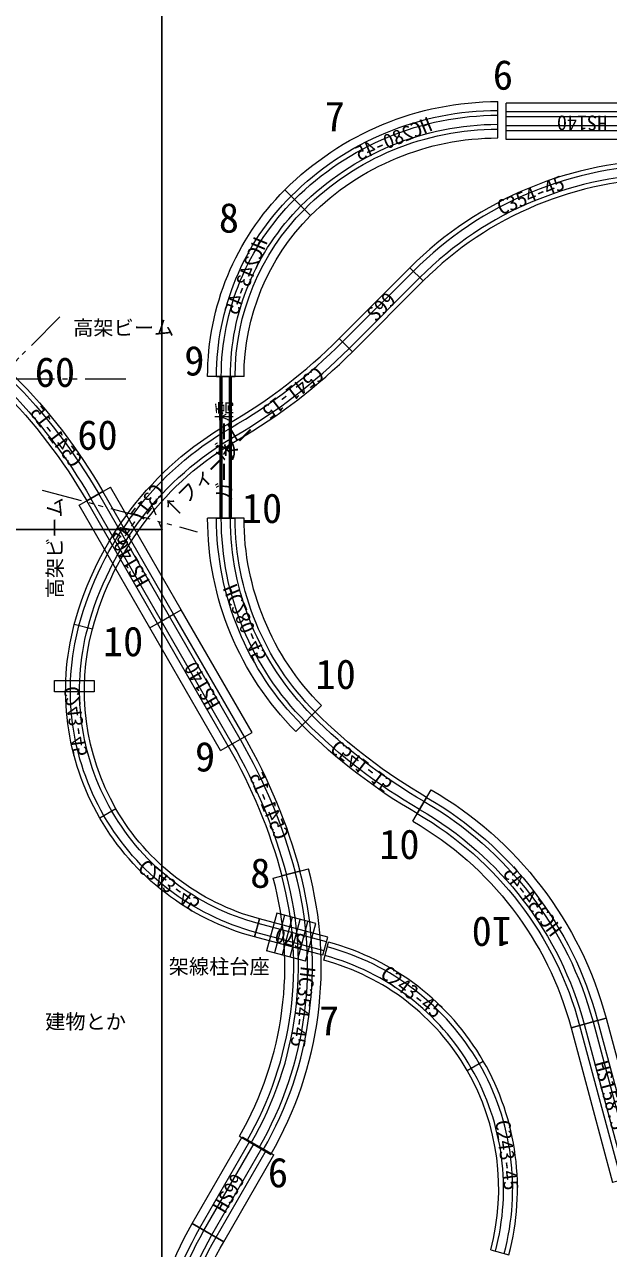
# Model space of a CAD drawing. Units: millimetres, scale not verified. Extents: x -3071 to 7470, y -7531 to 4357.
# Drawn here: x 4076 to 4654, y -370 to 840 of the extents above; entities that cross this region are included whole.
import ezdxf
from ezdxf.enums import TextEntityAlignment as Align

# ---------------------------------------------------------------- set-up
doc = ezdxf.new("R2010")
doc.units = ezdxf.units.MM
doc.header["$LTSCALE"] = 8
doc.linetypes.add('DASHED2', pattern=[3, 2, -1])
doc.linetypes.add('DOUBLE_CHAIN1', pattern=[8.8, 5, -1, 0.6, -0.6, 0.6, -1])
for name, color, linetype, lineweight in [('0-0', 7, 'Continuous', 9), ('0-2', 3, 'Continuous', 9), ('0-7', 4, 'Continuous', 9), ('0-A', 3, 'Continuous', 9), ('0-B', 1, 'DOUBLE_CHAIN1', 9), ('0-C', 1, 'DOUBLE_CHAIN1', 9)]:
    doc.layers.add(name, color=color, linetype=linetype, lineweight=lineweight)
doc.styles.add('ＭＳ ゴシック', font='')
doc.styles.get('ＭＳ ゴシック').set_extended_font_data('MS Gothic')

# ---------------------------------------------------------------- blocks, each defined once
blk = doc.blocks.new('N_TOMIX _ C317-45')
at = {"layer": '0-0'}
for p, q in [((0, 0), (0, 18.5)), ((217.612, -90.138), (230.694, -77.056))]:
    blk.add_line(p, q, dxfattribs=at)
for radius in [326.25, 307.75]:
    blk.add_arc((0, -307.75), radius, 45, 90, dxfattribs=at)
at = {"layer": '0-0', "color": 2}
for radius in [321.5, 312.5]:
    blk.add_arc((0, -307.75), radius, 45, 90, dxfattribs=at)
at = {"layer": '0-0', "color": 3, "style": 'ＭＳ ゴシック'}
blk.add_text('C317-45', height=14.66, rotation=337.5, dxfattribs=at).set_placement((85.277, -12.196), align=Align.BOTTOM_LEFT)
blk = doc.blocks.new('N_TOMIX _ C243-45')
at = {"layer": '0-0'}
for p, q in [((0, 0), (0, 18.5)), ((165.286, -68.464), (178.368, -55.382))]:
    blk.add_line(p, q, dxfattribs=at)
for radius in [252.25, 233.75]:
    blk.add_arc((0, -233.75), radius, 45, 90, dxfattribs=at)
at = {"layer": '0-0', "color": 2}
for radius in [247.5, 238.5]:
    blk.add_arc((0, -233.75), radius, 45, 90, dxfattribs=at)
at = {"layer": '0-0', "color": 3, "style": 'ＭＳ ゴシック'}
blk.add_text('C243-45', height=14.66, rotation=337.5, dxfattribs=at).set_placement((55.577, -4.998), align=Align.BOTTOM_LEFT)
blk = doc.blocks.new('N_TOMIX _ S70(1)')
at = {"layer": '0-0'}
for p, q in [((0, 18.5), (0, 0)), ((0, 18.5), (70, 18.5)), ((70, 18.5), (70, 0)), ((0, 0), (70, 0))]:
    blk.add_line(p, q, dxfattribs=at)
at = {"layer": '0-0', "color": 2}
for p, q in [((0, 13.75), (70, 13.75)), ((0, 4.75), (70, 4.75))]:
    blk.add_line(p, q, dxfattribs=at)
at = {"layer": '0-0', "color": 3, "style": 'ＭＳ ゴシック'}
blk.add_text('S70', height=14.66, dxfattribs=at).set_placement((20.805, -0.686), align=Align.BOTTOM_LEFT)
blk = doc.blocks.new('3人掛け机')
at = {"layer": '0-7', "color": 6}
blk.add_lwpolyline([(0, 0), (1804, 0), (1804, 455), (0, 455)], close=True, dxfattribs=at)
blk = doc.blocks.new('N_TOMIX _ C280-45')
at = {"layer": '0-0'}
for p, q in [((0, 0), (0, 18.5)), ((191.449, -79.301), (204.531, -66.219))]:
    blk.add_line(p, q, dxfattribs=at)
for radius in [289.25, 270.75]:
    blk.add_arc((0, -270.75), radius, 45, 90, dxfattribs=at)
at = {"layer": '0-0', "color": 2}
for radius in [284.5, 275.5]:
    blk.add_arc((0, -270.75), radius, 45, 90, dxfattribs=at)
at = {"layer": '0-0', "color": 3, "style": 'ＭＳ ゴシック'}
blk.add_text('C280-45', height=14.66, rotation=337.5, dxfattribs=at).set_placement((71.301, -8.958), align=Align.BOTTOM_LEFT)
blk = doc.blocks.new('N_TOMIX _ HC280-45')
at = {"layer": '0-0'}
for p, q in [((0, -8.75), (0, 27.25)), ((185.262, -85.488), (210.718, -60.032))]:
    blk.add_line(p, q, dxfattribs=at)
at = {"layer": '0-0', "color": 3}
for radius in [298, 262]:
    blk.add_arc((0, -270.75), radius, 45, 90, dxfattribs=at)
at = {"layer": '0-0'}
blk.add_blockref('N_TOMIX _ C280-45', (0, 0), dxfattribs=at)
at = {"layer": '0-0', "color": 3, "style": 'ＭＳ ゴシック'}
blk.add_text('H', height=14.66, rotation=337.5, dxfattribs=at).set_placement((62.062, -5.131), align=Align.BOTTOM_LEFT)
blk = doc.blocks.new('N_TOMIX _ C354-45')
at = {"layer": '0-0'}
for p, q in [((0, 0), (0, 18.5)), ((243.775, -100.975), (256.857, -87.893))]:
    blk.add_line(p, q, dxfattribs=at)
for radius in [363.25, 344.75]:
    blk.add_arc((0, -344.75), radius, 45, 90, dxfattribs=at)
at = {"layer": '0-0', "color": 2}
for radius in [358.5, 349.5]:
    blk.add_arc((0, -344.75), radius, 45, 90, dxfattribs=at)
at = {"layer": '0-0', "color": 3, "style": 'ＭＳ ゴシック'}
blk.add_text('C354-45', height=14.66, rotation=337.5, dxfattribs=at).set_placement((98.598, -12.705), align=Align.BOTTOM_LEFT)
blk = doc.blocks.new('N_TOMIX _ HC354-45')
at = {"layer": '0-0'}
for p, q in [((0, -8.75), (0, 27.25)), ((237.588, -107.162), (263.044, -81.706))]:
    blk.add_line(p, q, dxfattribs=at)
at = {"layer": '0-0', "color": 3}
for radius in [372, 336]:
    blk.add_arc((0, -344.75), radius, 45, 90, dxfattribs=at)
at = {"layer": '0-0'}
blk.add_blockref('N_TOMIX _ C354-45', (0, 0), dxfattribs=at)
at = {"layer": '0-0', "color": 3, "style": 'ＭＳ ゴシック'}
blk.add_text('H', height=14.66, rotation=337.5, dxfattribs=at).set_placement((89.359, -8.878), align=Align.BOTTOM_LEFT)
blk = doc.blocks.new('N_TOMIX _ S140')
at = {"layer": '0-0'}
for p, q in [((0, 18.5), (0, 0)), ((0, 18.5), (140, 18.5)), ((140, 18.5), (140, 0)), ((0, 0), (140, 0))]:
    blk.add_line(p, q, dxfattribs=at)
at = {"layer": '0-0', "color": 2}
for p, q in [((0, 13.75), (140, 13.75)), ((0, 4.75), (140, 4.75))]:
    blk.add_line(p, q, dxfattribs=at)
at = {"layer": '0-0', "color": 3, "style": 'ＭＳ ゴシック'}
blk.add_text('S140', height=14.66, dxfattribs=at).set_placement((49.909, -0.795), align=Align.BOTTOM_LEFT)
blk = doc.blocks.new('N_TOMIX _ HS140')
at = {"layer": '0-0', "color": 3}
for p, q in [((0, 27.25), (140, 27.25)), ((0, -8.75), (140, -8.75))]:
    blk.add_line(p, q, dxfattribs=at)
at = {"layer": '0-0'}
for p, q in [((0, 27.25), (0, -8.75)), ((140, 27.25), (140, -8.75)), ((0, 18.5), (0, 0)), ((140, 18.5), (140, 0))]:
    blk.add_line(p, q, dxfattribs=at)
blk.add_blockref('N_TOMIX _ S140', (0, 0), dxfattribs=at)
at = {"layer": '0-0', "color": 3, "style": 'ＭＳ ゴシック'}
blk.add_text('H', height=14.66, dxfattribs=at).set_placement((39.909, -0.795), align=Align.BOTTOM_LEFT)
blk = doc.blocks.new('N_TOMIX _ HC317-45')
at = {"layer": '0-0'}
for p, q in [((0, -8.75), (0, 27.25)), ((211.425, -96.325), (236.881, -70.869))]:
    blk.add_line(p, q, dxfattribs=at)
at = {"layer": '0-0', "color": 3}
for radius in [335, 299]:
    blk.add_arc((0, -307.75), radius, 45, 90, dxfattribs=at)
at = {"layer": '0-0'}
blk.add_blockref('N_TOMIX _ C317-45', (0, 0), dxfattribs=at)
at = {"layer": '0-0', "color": 3, "style": 'ＭＳ ゴシック'}
blk.add_text('H', height=14.66, rotation=337.5, dxfattribs=at).set_placement((76.038, -8.369), align=Align.BOTTOM_LEFT)
blk = doc.blocks.new('N_TOMIX _ S99')
at = {"layer": '0-0'}
for p, q in [((0, 18.5), (0, 0)), ((0, 18.5), (99, 18.5)), ((99, 18.5), (99, 0)), ((0, 0), (99, 0))]:
    blk.add_line(p, q, dxfattribs=at)
at = {"layer": '0-0', "color": 2}
for p, q in [((0, 13.75), (99, 13.75)), ((0, 4.75), (99, 4.75))]:
    blk.add_line(p, q, dxfattribs=at)
at = {"layer": '0-0', "color": 3, "style": 'ＭＳ ゴシック'}
blk.add_text('S99', height=14.66, dxfattribs=at).set_placement((34.395, -0.868), align=Align.BOTTOM_LEFT)
blk = doc.blocks.new('N_TOMIX _ HS99')
at = {"layer": '0-0', "color": 3}
for p, q in [((0, 27.25), (99, 27.25)), ((0, -8.75), (99, -8.75))]:
    blk.add_line(p, q, dxfattribs=at)
at = {"layer": '0-0'}
for p, q in [((0, 27.25), (0, -8.75)), ((99, 27.25), (99, -8.75)), ((0, 18.5), (0, 0)), ((99, 18.5), (99, 0))]:
    blk.add_line(p, q, dxfattribs=at)
blk.add_blockref('N_TOMIX _ S99', (0, 0), dxfattribs=at)
at = {"layer": '0-0', "color": 3, "style": 'ＭＳ ゴシック'}
blk.add_text('H', height=14.66, dxfattribs=at).set_placement((24.395, -0.868), align=Align.BOTTOM_LEFT)
blk = doc.blocks.new('N_TOMIX _ S158.5(1)')
at = {"layer": '0-0'}
for p, q in [((0, 18.5), (0, 0)), ((0, 18.5), (158.5, 18.5)), ((158.5, 18.5), (158.5, 0)), ((0, 0), (158.5, 0))]:
    blk.add_line(p, q, dxfattribs=at)
at = {"layer": '0-0', "color": 2}
for p, q in [((0, 13.75), (158.5, 13.75)), ((0, 4.75), (158.5, 4.75))]:
    blk.add_line(p, q, dxfattribs=at)
at = {"layer": '0-0', "color": 3, "style": 'ＭＳ ゴシック'}
blk.add_text('S158.5', height=14.66, dxfattribs=at).set_placement((49.769, -0.322), align=Align.BOTTOM_LEFT)
blk = doc.blocks.new('N_TOMIX _ HS158.5')
at = {"layer": '0-0', "color": 3}
for p, q in [((0, 27.25), (158.5, 27.25)), ((0, -8.75), (158.5, -8.75))]:
    blk.add_line(p, q, dxfattribs=at)
at = {"layer": '0-0'}
for p, q in [((0, 27.25), (0, -8.75)), ((158.5, 27.25), (158.5, -8.75)), ((0, 18.5), (0, 0)), ((158.5, 18.5), (158.5, 0))]:
    blk.add_line(p, q, dxfattribs=at)
blk.add_blockref('N_TOMIX _ S158.5(1)', (0, 0), dxfattribs=at)
at = {"layer": '0-0', "color": 3, "style": 'ＭＳ ゴシック'}
blk.add_text('H', height=14.66, dxfattribs=at).set_placement((39.769, -0.322), align=Align.BOTTOM_LEFT)
blk = doc.blocks.new('N_TOMIX _ デッキガーダー橋')
at = {"layer": '0-0'}
for p, q in [((0, 18.5), (0, 0)), ((140, 18.5), (140, 0))]:
    blk.add_line(p, q, dxfattribs=at)
at = {"layer": '0-0', "color": 4}
for p, q in [((0, 14.75), (140, 14.75)), ((0, 12.75), (140, 12.75)), ((0, 5.75), (140, 5.75)), ((0, 3.75), (140, 3.75))]:
    blk.add_line(p, q, dxfattribs=at)
at = {"layer": '0-0', "color": 2}
for p, q in [((0, 13.75), (140, 13.75)), ((0, 4.75), (140, 4.75))]:
    blk.add_line(p, q, dxfattribs=at)
at = {"layer": '0-0', "color": 3, "style": 'ＭＳ ゴシック'}
blk.add_text('ガーダー橋', height=14.66, dxfattribs=at).set_placement((15.86, -0.977), align=Align.BOTTOM_LEFT)
blk = doc.blocks.new('N_TOMIX _ HC243-45')
at = {"layer": '0-0'}
for p, q in [((0, -8.75), (0, 27.25)), ((159.099, -74.651), (184.555, -49.195))]:
    blk.add_line(p, q, dxfattribs=at)
at = {"layer": '0-0', "color": 3}
for radius in [261, 225]:
    blk.add_arc((0, -233.75), radius, 45, 90, dxfattribs=at)
at = {"layer": '0-0'}
blk.add_blockref('N_TOMIX _ C243-45', (0, 0), dxfattribs=at)
at = {"layer": '0-0', "color": 3, "style": 'ＭＳ ゴシック'}
blk.add_text('H', height=14.66, rotation=337.5, dxfattribs=at).set_placement((46.339, -1.171), align=Align.BOTTOM_LEFT)
blk = doc.blocks.new('N_TOMIX _ DC465・428-45')
at = {"layer": '0-0'}
for p, q in [((0, -8.75), (0, 64.25)), ((289.914, -128.836), (341.533, -77.217))]:
    blk.add_line(p, q, dxfattribs=at)
at = {"layer": '0-0', "color": 3}
for radius in [483, 410]:
    blk.add_arc((0, -418.75), radius, 45, 90, dxfattribs=at)
at = {"layer": '0-0'}
for radius in [474.25, 455.75, 437.25, 418.75]:
    blk.add_arc((0, -418.75), radius, 45, 90, dxfattribs=at)
at = {"layer": '0-0', "color": 2}
for radius in [469.5, 460.5, 432.5, 423.5]:
    blk.add_arc((0, -418.75), radius, 45, 90, dxfattribs=at)
at = {"layer": '0-0', "color": 3, "style": 'ＭＳ ゴシック'}
blk.add_text('DC465・428-45', height=14.66, rotation=337.5, dxfattribs=at).set_placement((102.791, 7.089), align=Align.BOTTOM_LEFT)
blk = doc.blocks.new('2人掛け机共通')
at = {"layer": '0-7'}
for p, q in [((1164, 400), (1164, 455)), ((1204, 400), (1164, 400))]:
    blk.add_line(p, q, dxfattribs=at)
at = {"layer": '0-7', "color": 6}
blk.add_lwpolyline([(0, 0), (1204, 0), (1204, 455), (0, 455)], close=True, dxfattribs=at)
at = {"layer": '0-7'}
blk.add_lwpolyline([(40, 455), (40, 400), (0, 400)], dxfattribs=at)
blk = doc.blocks.new('N_TOMIX _ C541-15')
at = {"layer": '0-0'}
for p, q in [((0, 185), (0, 0)), ((1376.06, -181.16), (1423.94, -2.47))]:
    blk.add_line(p, q, dxfattribs=at)
for radius in [5501.69, 5316.69]:
    blk.add_arc((0, -5316.68), radius, 75, 90, dxfattribs=at)
at = {"layer": '0-0', "color": 2}
for radius in [5454.19, 5364.19]:
    blk.add_arc((0, -5316.68), radius, 75, 90, dxfattribs=at)
at = {"layer": '0-0', "color": 3, "style": 'ＭＳ ゴシック'}
blk.add_text('C541-15', height=146.6, rotation=352.5, dxfattribs=at).set_placement((342.55, -12.14), align=Align.BOTTOM_LEFT)
blk = doc.blocks.new('N_TOMIX _ S99(1)')
at = {"layer": '0-0'}
for p, q in [((0, 18.5), (0, 0)), ((0, 18.5), (99, 18.5)), ((99, 18.5), (99, 0)), ((0, 0), (99, 0))]:
    blk.add_line(p, q, dxfattribs=at)
at = {"layer": '0-0', "color": 2}
for p, q in [((0, 13.75), (99, 13.75)), ((0, 4.75), (99, 4.75))]:
    blk.add_line(p, q, dxfattribs=at)
at = {"layer": '0-0', "color": 3, "style": 'ＭＳ ゴシック'}
blk.add_text('S99', height=14.66, dxfattribs=at).set_placement((36.725, -0.249), align=Align.BOTTOM_LEFT)

msp = doc.modelspace()

# ---------------------------------------------------------------- linework, layer by layer
at = {"layer": '0-2', "color": 1, "linetype": 'DASHED2'}
msp.add_line((4199.234, 370.109), (4211.989, 340.348), dxfattribs=at)
at = {"layer": '0-B'}
for p, q in [((4110.766, 551.106), (3969.969, 410.309)), ((4175.853, 489.557), (3887.915, 489.557)), ((4093.028, 379.762), (4246.655, 338.598))]:
    msp.add_line(p, q, dxfattribs=at)
at = {"layer": '0-C'}
for p, q in [((4325.229, -38.318), (4315.264, -75.506)), ((4332.956, -40.388), (4322.992, -77.576)), ((4363.866, -48.67), (4325.229, -38.318)), ((4340.684, -42.459), (4330.719, -79.647)), ((4338.447, -81.717), (4348.411, -44.529)), ((4346.174, -83.788), (4356.138, -46.6)), ((4353.901, -85.859), (4363.866, -48.67)), ((4353.901, -85.859), (4315.264, -75.506))]:
    msp.add_line(p, q, dxfattribs=at)
msp.add_lwpolyline([(4105.274, 191.545), (4144.482, 191.545), (4144.482, 180.518), (4105.274, 180.518)], close=True, dxfattribs=at)

# ---------------------------------------------------------------- block references
at = {"layer": '0-7', "rotation": 90}
for name, p in [('2人掛け机共通', (4211.481, 340.926)), ('3人掛け机', (4666.481, -863.074)), ('2人掛け机共通', (4211.481, -863.074))]:
    msp.add_blockref(name, p, dxfattribs=at)
at = {"layer": '0-A', "rotation": 315}
msp.add_blockref('N_TOMIX _ DC465・428-45', (3813.082, 449.623), dxfattribs=at)
at = {"layer": '0-B', "yscale": -1}
for name, p, rotation in [('N_TOMIX _ HC280-45', (4544.078, 736.549), 180), ('N_TOMIX _ HC243-45', (4352.629, 657.248), 225), ('N_TOMIX _ HC280-45', (4284.165, 351.962), 270), ('N_TOMIX _ HC354-45', (4624.973, -149.348), 105), ('N_TOMIX _ HC317-45', (4265.205, -358.806), 240)]:
    msp.add_blockref(name, p, dxfattribs=dict(at, rotation=rotation))
at = {"layer": '0-B'}
for name, p, rotation in [('N_TOMIX _ HS140', (4692.338, 753.508), 180), ('N_TOMIX _ デッキガーダー橋', (4284.165, 351.962), 90), ('N_TOMIX _ HS140', (4223.248, 257.124), 120), ('N_TOMIX _ HS140', (4293.248, 135.881), 120), ('N_TOMIX _ HC354-45', (4330.341, -1.597), 285), ('N_TOMIX _ HS158.5', (4624.973, -149.348), 285), ('N_TOMIX _ HS99', (4265.205, -358.806), 60)]:
    msp.add_blockref(name, p, dxfattribs=dict(at, rotation=rotation))
at = {"layer": '0-B', "xscale": 0.1, "yscale": -0.1}
for p, rotation in [((4137.227, 369.118), 120), ((4363.466, 160.513), 315), ((4330.341, -1.597), 105)]:
    msp.add_blockref('N_TOMIX _ C541-15', p, dxfattribs=dict(at, rotation=rotation))
at = {"layer": '0-C'}
for name, p, rotation in [('N_TOMIX _ C354-45', (4470.201, 586.493), 45), ('N_TOMIX _ S99(1)', (4400.198, 516.489), 45), ('N_TOMIX _ S70(1)', (4375.767, -62.212), 165), ('N_TOMIX _ C243-45', (4371.767, -84.997), 345), ('N_TOMIX _ C243-45', (4513.701, -193.907), 300)]:
    msp.add_blockref(name, p, dxfattribs=dict(at, rotation=rotation))
at = {"layer": '0-C', "xscale": 0.1, "yscale": 0.1, "rotation": 225}
msp.add_blockref('N_TOMIX _ C541-15', (4387.116, 529.571), dxfattribs=at)
at = {"layer": '0-C', "yscale": -1}
for name, p, rotation in [('N_TOMIX _ C317-45', (4286.254, 429.057), 210), ('N_TOMIX _ C243-45', (4142.866, 242.19), 255), ('N_TOMIX _ C243-45', (4166.217, 64.816), 300)]:
    msp.add_blockref(name, p, dxfattribs=dict(at, rotation=rotation))

# ---------------------------------------------------------------- texts
at = {"layer": '0-2', "style": 'ＭＳ ゴシック'}
for s, height, p in [('6', 29.33, (4539.117, 766.721)), ('7', 29.33, (4372.794, 725.71)), ('8', 29.33, (4267.989, 625.461)), ('9', 29.33, (4233.813, 484.201)), ('10', 29.33, (4290.773, 338.384)), ('10', 29.33, (4153.293, 206.76)), ('10', 29.33, (4363.681, 174.341)), ('9', 29.33, (4244.429, 92.841)), ('10', 29.33, (4426.7, 6.262)), ('8', 29.33, (4299.025, -22.138)), ('7', 29.33, (4367.105, -168.117)), ('建物とか', 14.66, (4096.114, -157.38)), ('6', 29.33, (4316.509, -318.22))]:
    msp.add_text(s, height=height, dxfattribs=at).set_placement(p, align=Align.BOTTOM_LEFT)
at = {"layer": '0-2', "color": 134, "style": 'ＭＳ ゴシック'}
for p in [(4085.85, 472.943), (4127.987, 410.805)]:
    msp.add_text('60', height=29.33, dxfattribs=at).set_placement(p, align=Align.BOTTOM_LEFT)
at = {"layer": '0-2', "style": 'ＭＳ ゴシック'}
for s, height, rotation, p in [('↑フィーダー', 14.66, 45, (4224.743, 347.789)), ('10', 29.33, 180, (4558.097, -33.48))]:
    msp.add_text(s, height=height, rotation=rotation, dxfattribs=at).set_placement(p, align=Align.BOTTOM_LEFT)
at = {"layer": '0-B', "color": 3, "style": 'ＭＳ ゴシック'}
msp.add_text('高架ビーム', height=14.66, dxfattribs=at).set_placement((4123.854, 528.467), align=Align.BOTTOM_LEFT)
msp.add_text('高架ビーム', height=14.66, rotation=90, dxfattribs=at).set_placement((4117.487, 272.719), align=Align.BOTTOM_LEFT)
at = {"layer": '0-C', "color": 3, "style": 'ＭＳ ゴシック'}
msp.add_text('架線柱台座', height=14.66, dxfattribs=at).set_placement((4218.417, -102.859), align=Align.BOTTOM_LEFT)

doc.saveas('drawing.dxf')
